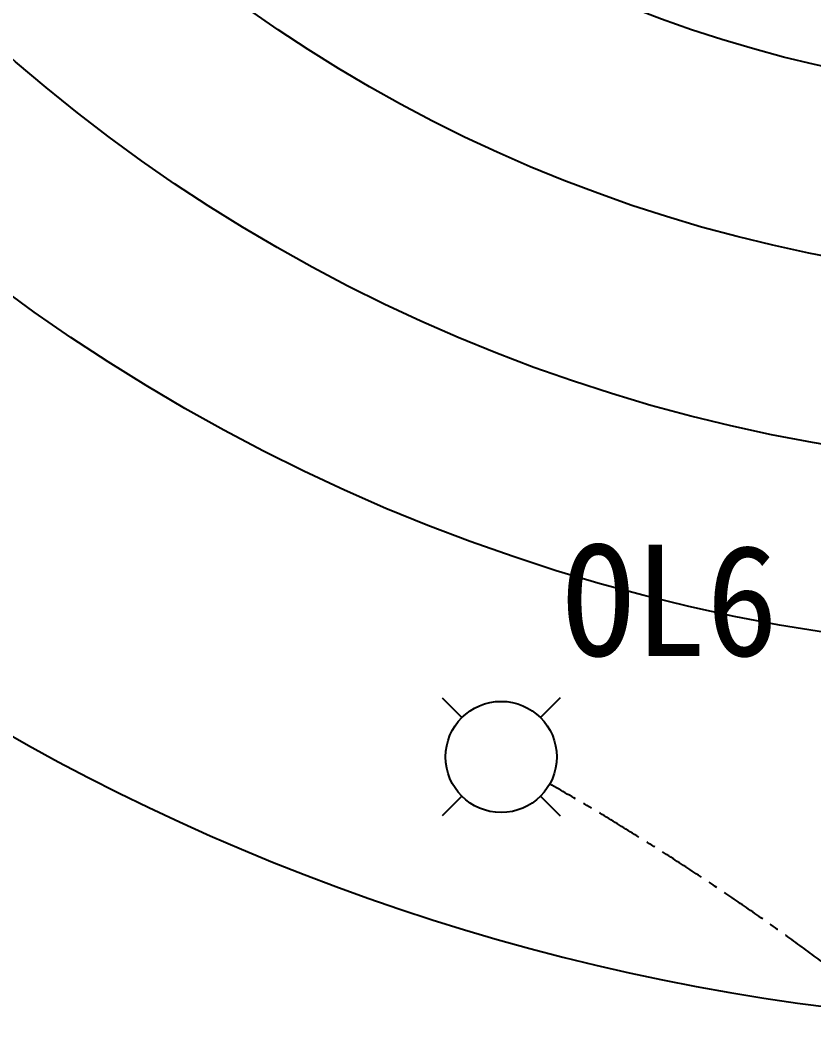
# Model space of a CAD drawing. Header units: millimetres. Extents: x 1145859089 to 1147511753, y -1047484727 to -1047247487.
# Drawn here: x 1146325724 to 1146334284, y -1047385332 to -1047374471 of the extents above; entities that cross this region are included whole.
import ezdxf
from ezdxf.enums import TextEntityAlignment as Align
from ezdxf.xclip import XClip

# ---------------------------------------------------------------- set-up
doc = ezdxf.new("R2010")
doc.units = ezdxf.units.MM
doc.header["$LTSCALE"] = 100
doc.header["$MEASUREMENT"] = 0
doc.header["$XCLIPFRAME"] = 2
doc.linetypes.add('CENTERX2', pattern=[4, 2.5, -0.5, 0.5, -0.5])
doc.layers.get('0').update_dxf_attribs({"linetype": 'CONTINUOUS'})
for name, color, linetype in [('01-전등등기구', 2, 'CONTINUOUS'), ('L-지중매입', 3, 'CENTERX2'), ('TEXT', 7, 'CONTINUOUS'), ('XREF', 135, 'CONTINUOUS'), ('단지배치도$0$W240910', 135, 'CONTINUOUS')]:
    doc.layers.add(name, color=color, linetype=linetype)
doc.styles.add('돋움체', font='DotumChe.ttf')

# ---------------------------------------------------------------- blocks, each defined once
blk = doc.blocks.new('단지배치도$0$zw$9902')
at = {"layer": '단지배치도$0$W240910'}
for radius in [20000, 18000, 16000, 14000]:
    blk.add_circle((68781, 10060, 0), radius, dxfattribs=at)
blk.add_arc((68781, 10060, 0), 24000, 213.718, 270, dxfattribs=at)
blk = doc.blocks.new('단지배치도')
blk.add_blockref('단지배치도$0$zw$9902', (141034, 142437))
blk = doc.blocks.new('L옥외보안등')
at = {"layer": '01-전등등기구', "linetype": 'Continuous', "ltscale": 2}
for p, q in [((0, 3.181), (0.53, 2.651)), ((3.181, 3.181), (2.651, 2.651)), ((0.53, 0.53), (0, 0)), ((2.651, 0.53), (3.181, 0))]:
    blk.add_line(p, q, dxfattribs=at)
at = {"layer": '01-전등등기구'}
blk.add_circle((1.59, 1.59), 1.499, dxfattribs=at)

msp = doc.modelspace()

# ---------------------------------------------------------------- linework, layer by layer
at = {"layer": 'L-지중매입', "ltscale": 2}
msp.add_arc((1146317135.449817, -1047407798.04202), 28876.681482, 32.6947402538, 60.3146195145, dxfattribs=at)

# ---------------------------------------------------------------- block references
at = {"layer": '01-전등등기구', "linetype": 'Continuous', "ltscale": 2, "xscale": 400.0000000000001, "yscale": 400.0000000000001, "zscale": 400.0000000000001}
msp.add_blockref('L옥외보안등', (1146330275.983279, -1047383055.747992), dxfattribs=at)
at = {"layer": 'XREF'}
ref = msp.add_blockref('단지배치도', (1146127639.433663, -1047513806.462535), dxfattribs=at)
XClip(ref).set_block_clipping_path([(72982.4064819524, 34919.7593965298), (360382.4067475507, 255319.7593436697)])

# ---------------------------------------------------------------- texts
at = {"layer": 'TEXT', "style": '돋움체'}
msp.add_text('OL6', height=1200, dxfattribs=at).set_placement((1146331572.83467, -1047380730.109632), align=Align.MIDDLE_LEFT)

doc.saveas('drawing.dxf')
